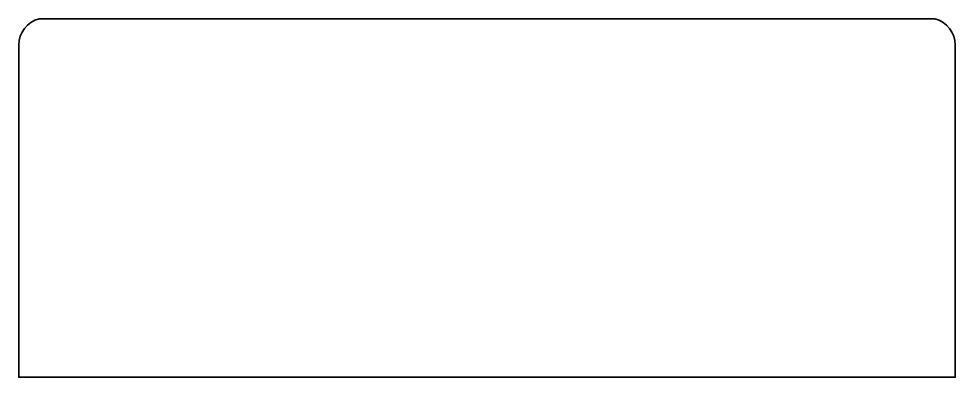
# Model space of a CAD drawing. Extents: x -1395 to 1611, y -716 to 436.
import ezdxf

# ---------------------------------------------------------------- set-up
doc = ezdxf.new("R2010")
doc.units = 0
doc.header["$MEASUREMENT"] = 0
doc.layers.add('Thru-cut', color=7, linetype='Continuous', lineweight=0)

msp = doc.modelspace()

# ---------------------------------------------------------------- linework, layer by layer
at = {"layer": 'Thru-cut', "color": 140, "lineweight": 35, "true_color": 0x00aeef}
msp.add_open_spline([(1545.4, 435.7), (1545.4, 435.7), (-1082.8, 435.7), (-1082.8, 435.7), (-1082.8, 435.7), (-1329.1, 435.7), (-1329.1, 435.7), (-1366.8, 425.4), (-1394.5, 391.1), (-1394.5, 350.4), (-1394.5, 350.4), (-1394.5, -715.5), (-1394.5, -715.5), (-1394.5, -715.5), (1610.8, -715.5), (1610.8, -715.5), (1610.8, -715.5), (1610.8, 350.4), (1610.8, 350.4), (1610.8, 391.1), (1583.1, 425.4), (1545.4, 435.7)], degree=3, knots=[0, 0, 0, 0, 1, 1, 1, 2, 2, 2, 3, 3, 3, 4, 4, 4, 5, 5, 5, 6, 6, 6, 7, 7, 7, 7], dxfattribs=at)

doc.saveas('drawing.dxf')
